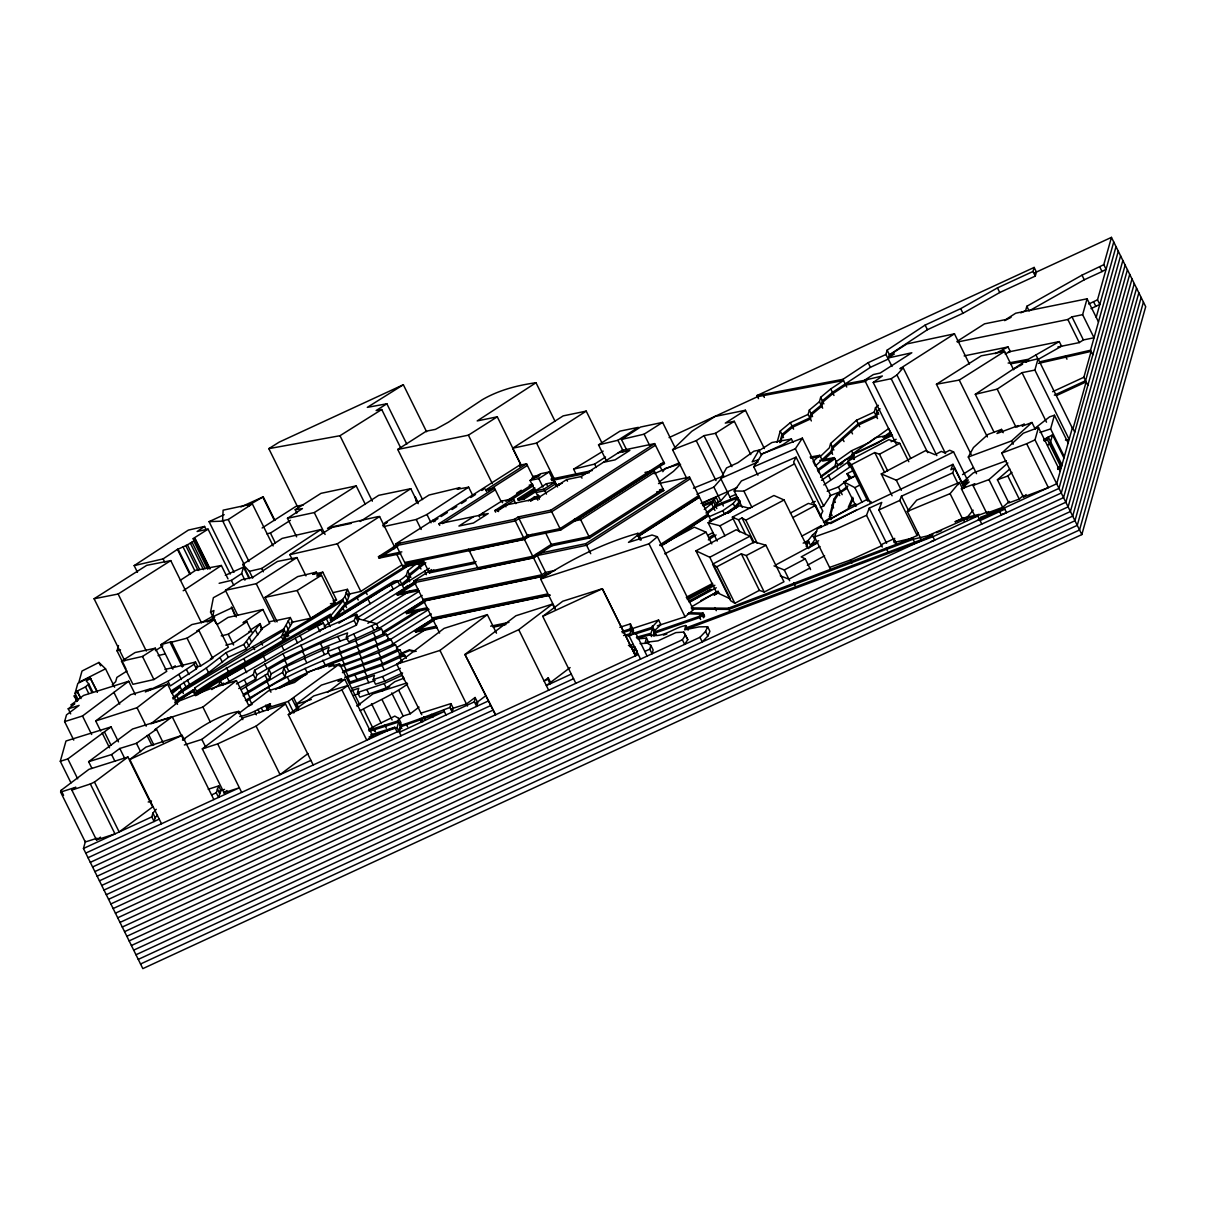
<?xml version="1.0" encoding="UTF-8"?>
<svg xmlns="http://www.w3.org/2000/svg" width="1206" height="1206" viewBox="0 0 1206 1206"><rect width="100%" height="100%" fill="white"/><g stroke="black" fill="none" stroke-linecap="round" stroke-linejoin="round"><path stroke-width="1.5" d="M244.215 564.468L222.597 520.736L223.11 510.183L252.34 503.897L273.129 545.941M640.175 540.092L637.718 535.102L637.974 533.293C603.347 543.032 570.649 559.448 540.635 579.046L555.408 608.909M235.321 616.402L231.431 607.055L236.316 616.959M830.949 519.756L829.427 516.681L833.843 499.314L838.185 492.545L839.708 495.621M215.995 623.412L210.537 612.105L213.372 597.694L224.813 591.498M73.762 740.107L64.611 721.61L66.496 714.887L79.114 705.404L68.199 708.857L74.802 703.761L70.898 704.997L83.606 695.425L128.725 681.239L135.374 694.701M74.124 696.631L74.44 695.515L76.566 701.591M78.3 699.962L75.043 693.36L77.832 683.38L89.892 677.32L97.384 691.716M70.973 782.86L60.3 761.272L65.983 741.012L111.088 726.901L118.474 741.856M97.113 838.23L85.279 841.984L60.617 792.086L61.099 790.337L88.943 769.338L127.942 757.021L152.604 806.935L119.168 831.974L94.49 782.076L127.942 757.021M126.042 669.013L117.027 650.788L118.505 645.557M1034.477 272.948L1111.45 237.371L1145.7 306.686L1081.827 534.59L142.836 968.629L83.455 848.481L85.49 841.23M157.413 815.181L155.167 817.713L154.112 821.497L151.82 816.884L152.891 813.1L156.252 809.286M174.764 702.812L193.066 691.098L193.473 689.666L174.976 701.018M173.136 699.103L182.453 691.52L284.284 630.12L281.45 636.632C252.989 654.662 222.567 668.742 194.844 687.933L194.045 690.812L175.548 702.163M219.13 583.297L231.356 580.388L241.667 573.574L243.476 567.121L225.326 575.337M220.276 680.44L222.552 685.068C257.044 666.39 290.887 645.768 325.635 627.633L323.344 623.005C288.611 641.155 254.752 661.777 220.276 680.44L219.055 684.752L211.759 689.576M216.251 792.779L218.678 785.905L220.954 790.533L218.542 797.407L216.251 792.779L211.578 794.935M236.466 683.938L253.335 674.591L254.541 670.28L282.928 653.712L354.142 620.487L356.69 614.351L358.981 618.98L376.362 623.608L378.654 628.236L348.655 641.894L346.363 637.265L347.569 632.954C320.283 642.557 293.721 654.541 268.863 669.345L267.642 673.657L269.933 678.269L243.567 694.219M238.758 688.551L255.627 679.204L256.833 674.893L285.219 658.34L356.433 625.1L358.981 618.98M269.933 678.269L271.139 673.958L268.863 669.345M193.066 691.098L195.357 695.711L196.563 691.4C224.286 672.209 254.707 658.129 283.169 640.1L284.375 635.788L292.606 622.13L290.314 617.517L276.476 620.487M245.391 700.445L284.933 677.018L282.641 672.39L283.847 668.079L286.485 666.556L329.027 647.2L327.821 651.511L330.112 656.139L357.896 645.406L383.794 633.617L381.518 628.989L376.498 627.663M284.933 677.018L286.139 672.707L283.847 668.079M332.901 592.659L347.434 589.327L349.725 593.94L347.238 601.131L332.343 619.281L331.68 621.678L329.389 617.05L330.067 614.668L332.766 618.829M282.762 635.456L342.549 599.503L344.946 596.518L347.434 589.327M389.674 686.711L359.84 697.158L357.549 692.53L358.755 688.219L351.157 690.857M402.608 672.963L384.82 681.179L375.518 684.224L373.227 679.611L374.448 675.3L349.589 683.696M408.849 565.493L345.413 605.276L333.338 619.974L376.92 593.201C386.146 585.573 397.965 583.508 406.422 575.202L407.643 570.875L416.296 563.654M401.869 728.605L398.07 720.902L398.764 718.384L394.784 716.093C386.372 720.615 377.463 724.218 369.307 729.223M401.07 735.735L397.075 727.64L398.643 722.062L369.277 731.364M449.913 707.485L450.969 703.686L453.26 708.314L452.19 712.098L449.913 707.485C433.271 713.681 417.216 720.103 400.347 725.53M475.074 697.505L477.742 702.676L476.687 706.46L474.395 701.832L475.074 697.505L466.451 704.018L450.893 708.962M547.871 679.219L548.278 677.802L550.554 682.415L550.162 683.847L547.871 679.219L544.087 680.983L548.278 677.802M628.763 634.944L629.019 634.055L623.577 635.547M653.366 634.929L654.572 630.617L660.903 624.663L658.612 620.05L651.918 627.346L632.773 633.452L630.482 628.823L630.406 623.864L619.809 627.301M632.773 633.452L633.467 630.934L630.406 623.864M634.899 647.064L637.19 651.677L636.12 655.461L633.843 650.848L634.899 647.064L629.487 646.506M637.853 638.939L646.461 638.034L645.255 642.361L658.069 640.823L675.857 632.607L683.742 632.08L687.797 639.632L684.646 644.381L682.37 639.768L685.521 635.019M650.848 645.361L653.139 649.974L652.084 653.773L649.793 649.145L650.848 645.361L647.381 643.205L640.054 643.597M653.938 636.09L654.768 633.12L699.706 617.562L703.671 614.306L687.586 613.779M636.406 637.265L650.019 633.527L649.627 634.748C662.953 638.652 673.445 627.648 685.822 625.522L684.616 629.834L699.118 626.894L707.636 626.713L709.912 631.341L707.847 636.044L702.239 641.939L699.962 637.311L705.555 631.431L707.636 626.713M777.071 442.361L780.252 431.039L790.352 422.613L808.126 414.397L809.347 410.07L819.447 401.658L820.653 397.332L830.753 388.905L843.507 380.493L757.534 396.699L669.074 437.597M779.694 442.587L781.97 434.507L792.071 426.08L809.844 417.864L811.05 413.537L821.15 405.11L822.356 400.799L832.457 392.372L870.446 367.302L888.219 359.087L889.425 354.775L927.414 329.705L962.976 313.274L999.744 292.515L1035.291 276.084L1036.421 272.043L1034.145 267.43L756.976 395.553L758.499 398.628M780.719 442.135L782.543 435.652L792.628 427.226L810.417 419.01L811.623 414.698L821.723 406.271L822.929 401.96L833.029 393.533L845.783 385.106L865.908 381.337M878.375 405.306L875.481 407.718L874.275 412.03L856.501 420.246L830.602 443.491L829.396 447.803L820.366 456.471L810.703 458.235M822.07 459.923L819.794 455.31L813.115 461.431L815.392 466.044L831.1 451.27L832.321 446.959L858.205 423.713L875.993 415.497L877.199 411.186L880.094 408.774M891.943 435.095L888.701 428.552L869.3 442.542L851.526 450.758L836.15 461.627L834.944 465.938L821.226 476.038M837.054 467.973L837.853 465.094L853.245 454.225L851.526 450.758M820.804 527.489L821.316 525.65L801.93 536.052M892.003 366.443L885.943 354.474L887.149 350.147L925.123 325.092L960.685 308.646L997.452 287.902L1033.014 271.456L1034.145 267.43M877.772 412.331L876.566 416.658L858.778 424.874L832.879 448.104L831.673 452.431L822.643 461.084L834.869 458.762L818.03 470.807M893.947 540.454L894.641 540.137L893.993 542.489L912.505 538.132L914.027 541.208M1111.45 237.371L1103.792 264.672L1081.993 275.164L1026.834 306.294L1025.628 310.605L1020.773 312.851M1065.471 440.13L1069.149 439.391L1034.884 370.076L1038.065 358.74L1023.547 362.282L975.307 394.302L994.076 432.261M1081.827 534.59L1035.004 439.858L1038.472 427.497L1023.321 433.21L1001.719 453.124L1023.427 497.023L1048.376 487.616L1026.683 443.718L1001.719 453.124M1057.783 468.621L1061.235 467.611L1047.532 439.889L1048.3 437.145L1062.004 464.868L1057.541 468.064M1064.31 456.652L1050.607 428.914L1054.436 415.241L1049.597 416.854L1035.11 428.19M1057.903 346.951L1079.264 342.594L1083.395 339.941L1094.038 337.77L1082.626 314.676L1087.073 298.802L1015.708 313.213L1005.804 319.545L984.533 323.841L957.006 341.434M1047.562 445.331L1050.125 443.386L1052.521 434.838L1063.948 457.948M1091.023 308.63L1099.812 304.44L1097.52 299.812L1113.726 241.999M1096.209 317.284L1116.017 246.612M1092.832 354.85L1090.556 350.222L1118.294 251.24M1087.872 385.347L1083.877 377.252L1091.129 351.383L1038.532 363.398M1120.585 255.853L1085.581 380.719L1054.345 395.161M1073.038 428.658L1086.154 381.88L1056.562 395.553M1122.861 260.481L1058.989 488.385L119.997 922.424M1125.153 265.094L1061.28 492.998L122.273 927.037M1127.429 269.722L1063.556 497.626L124.565 931.665M1129.72 274.335L1065.848 502.239L126.841 936.278M1131.997 278.963L1068.124 506.867L129.132 940.906M1134.288 283.576L1070.415 511.495L131.409 945.519M1136.565 288.204L1072.692 516.108L133.7 950.147M1138.856 292.817L1074.968 520.736L135.977 954.76M1141.132 297.445L1077.26 525.349L138.268 959.388M1143.424 302.058L1079.536 529.977L140.544 964.001M830.225 568.704L814.517 536.926L817.367 528.861L952.966 464.34L963.715 486.078M814.517 536.926L835.336 529.509L866.526 515.294L869.24 508.133L881.752 502.42L878.888 509.957L895.47 543.529M952.966 464.34L950.916 469.722L954.519 468.079L964.438 488.144M878.888 509.957L899.812 500.415L901.44 496.194L952.665 472.858L954.519 468.079M907.515 539.941L917.163 535.524L918.263 532.72M178.925 692.199L253.109 646.537L283.712 628.959L290.314 617.517M137.454 572.277L134.168 565.614L163.112 558.875L177.448 549.348C178.85 548.805 201.01 539.384 192.779 538.826L208.08 529.148L230.271 574.056M170.709 691.219L206.271 668.049L226.065 652.657L243.838 644.441L260.164 623.577L262.019 629.17L246.114 649.054L228.341 657.285L208.548 672.677L185.95 686.877L172.579 697.942M852.717 497.249L848.315 507.259L855.793 503.791M853.275 498.395L848.888 508.404L831.145 518.67L829.999 517.826L834.416 500.46L838.758 493.706L847.004 488.309M688.732 612.678L703.098 613.145L699.133 616.402L654.195 631.959M806.196 546.559L808.698 541.675L805.397 543.424M808.593 548.579L814.804 539.7L812.512 535.072L816.658 531.273M820.351 516.062L822.809 511.208L796.081 457.149L793.638 461.988L821.15 517.962M976.513 473.672L968.297 457.029L973.468 447.532L987.985 434.431L1001.553 429.396L1003.196 432.713M730.399 498.033L720.721 478.465L726.555 467.913L737.921 462.697L753.976 451.15L758.966 450.2L761.378 455.099M758.966 450.2L752.167 461.853L758.74 459.652M194.091 664.25L195.508 662.034L197.799 666.647L196.382 668.863L170.302 685.928L168.026 681.3L194.091 664.25L196.382 668.863M735.977 508.073L739.806 502.209M662.818 471.697L664.868 468.576L678.872 464.31M757.926 475.209L753.75 466.782L762.358 453.788L802.367 438.14L830.678 495.44L823.683 506.038L820.351 507.47M753.75 466.782L795.357 448.738L802.367 438.14M742.263 507.334L734.168 490.948L741.404 480.953L796.081 457.149M803.166 543.137L808.141 540.514L812.512 535.072M810.553 546.831L817.593 542.806M920.992 539.127L907.304 511.404L950.087 493.646L959.463 482.43L962.674 488.958M966.127 518.565L973.167 510.153M907.304 511.404L916.696 500.158L959.463 482.43M709.279 516.65L722.831 510.666L733.158 503.475L737.951 497.761L739.655 501.229L738.675 501.666L736.384 497.053L715.294 505.45M722.831 510.666L724.55 514.133L734.876 506.942L740.017 500.807M740.228 502.389L735.434 508.088L728.062 513.228M702.585 504.862L713.017 500.837L716.153 497.294L718.429 501.922L713.455 507.409L705.992 512.942M910.605 458.084L873.234 382.468L891.189 378.699L896.963 374.945L903.188 367.845L945.534 453.546M696.917 494.279L713.877 487.088L721.309 478.616M717.344 502.389L720.721 500.942L728.153 492.47M704.274 509.475L713.59 501.982L703.158 506.023M680.576 464.295L673.43 471.38L659.215 481.933M686.591 478.058L672.586 449.732L691.777 431.326L715.083 416.447L745.444 410.251L764.378 448.572M1023.427 497.023L1026.125 494.535M112.279 684.797L115.655 681.722L116.876 677.395L127.052 670.988M1001.553 429.396L996.97 433.527L1018.301 425.582L1016.884 426.879L1024.437 424.075L1022.145 426.155L1031.959 422.492L1035.245 429.14M968.297 457.029L1011.533 440.929L1031.959 422.492M80.289 697.761L77.033 691.159L85.475 686.907L88.777 683.953L86.214 680.847L90.857 678.511M975.096 516.5L961.393 488.777L969.142 481.963L963.88 483.877L968.343 479.973L963.006 481.948L965.493 487.149M1009.422 501.395L1002.668 507.334L986.704 513.183L973.001 485.46L988.965 479.611L1007.869 462.983M963.006 481.948L973.317 472.888L1006.332 460.782M1023.366 495.485L1019.251 499.088L1008.834 502.887L997.422 479.777L1009.769 468.998M997.422 479.777L1007.824 475.978L1011.94 472.39M973.001 485.46L974.87 483.832L961.393 488.777M986.704 513.183L988.573 511.555M540.635 579.046L648.994 543.8L657.36 536.745L693.435 609.754L685.083 616.809L657.315 625.839M407.839 585.438L403.98 588.664L399.985 580.568M267.973 710.334L266.345 707.048L270.506 703.656C260.149 707.651 251.104 714.404 239.783 716.5M100.671 731.032L95.696 720.947L137.032 707.711L167.559 684.134L177.523 704.304M236.436 680.606L210.613 688.686L179.754 700.776L150.931 723.796L202.91 707.048L236.436 680.606L248.677 705.389M334.484 666.858L332.856 663.556L328.786 666.767L339.579 663.933L359.931 705.088M637.718 535.102L628.477 542.383L652.039 535.012L657.36 536.745M60.3 761.272L67.838 758.921L111.088 726.901M827.195 491.279L838.381 486.968L849.913 478.089M847.878 486.033L840.657 491.596L829.487 495.907M161.514 823.758L129.781 759.524L145.956 747.087L182.121 735.328L213.854 799.563M821.497 480.335L847.321 462.546L849.612 467.174L823.788 484.963M357.082 706.007L372.956 693.872L406.95 682.898M360.172 710.741C375.955 701.756 392.839 694.882 407.628 683.968M399.111 719.153L403.151 716.047L410.296 713.756L419.04 707.078M238.607 713.575L268.471 690.842L294.55 682.46L308.947 671.652L332.856 663.556M327.489 692.41L344.795 679.264L372.669 735.901L366.79 740.228L341.886 689.862L347.78 685.536L313.726 695.937L288.309 714.63L313.198 764.996M1057.707 469.405L1061.551 466.481L1050.125 443.386M184.367 744.976L201.854 739.384L238.758 711.389L242.828 719.635M298.545 709.324L296.088 704.334L321.384 685.114L341.66 678.661L338.012 681.435L344.795 679.264M464.943 654.451L495.545 714.766L464.943 654.451L515.927 615.753L552.499 604.055L554.986 609.105M465.622 654.24L518.731 629.683L552.499 604.055M570.106 667.581L546.363 685.596L571.282 674.079M640.552 659.094L629.14 635.984L631.718 634.024L635.683 632.969L647.094 656.064M224.648 794.03L202.322 748.866L243.823 717.57L285.49 703.927L290.45 713.967M202.322 748.866L217.668 743.876L256.094 726.118L285.49 703.927M226.984 790.518L224.014 792.764L239.361 787.774L88.023 857.722M421.768 714.751L396.759 664.159L444.11 628.371L487.33 614.623L496.495 633.18M357.097 705.812L360.051 703.58M396.759 664.159L439.964 650.411L487.33 614.623M307.997 753.554L280.078 774.629L256.094 726.118M475.948 703.173L486.063 695.545M64.611 721.61L82.505 715.987L128.725 681.239M423.773 562.674L409.347 574.342L408.141 578.669L401.688 584.036L338.886 623.231M425.793 562.735L409.919 575.503L408.713 579.815L402.261 585.196L429.351 568.222M575.85 683.32L542.73 616.326L562.765 601.236L602.337 588.709L635.456 655.702L602.337 588.709M633.165 651.089L633.843 650.848M95.696 720.947L130.685 694.686L151.489 688.475L148.383 690.631L167.559 684.134M172.157 693.495L180.161 686.907L171.282 692.365M382.001 691.279L394.784 681.707L404.085 678.074M266.345 707.048L270.868 705.57L267.822 707.847L288.174 701.44L339.579 663.933M183.794 740.213L172.202 716.741L154.624 729.811L156.494 729.223L163.112 742.64M91.942 768.403L88.626 761.695L111.6 754.564L119.801 748.474L136.459 743.318L156.494 729.223M88.626 761.695L132.57 729.012L172.202 716.741M708.058 512.987L715.867 506.61L737.951 497.761M882.958 437.401L890.42 432.019M885.023 437.476L890.993 433.18M835.818 460.677L834.296 457.602L817.472 469.662L818.995 472.737M1052.521 434.838L1043.612 439.677M1043.838 440.341L1048.3 437.145M873.234 382.468L882.37 375.986L864.657 380.161L896.224 444.019M851.949 454.345L875.586 437.642L889.772 435.125L877.878 442.919L857.541 452.702L851.949 454.345L854.391 459.29M839.964 465.154L843.039 462.983M849.19 458.642L853.803 455.386M71.832 790.066L90.344 783.99L115.007 833.904L96.495 839.964L71.832 790.066L75.827 787.247L60.617 792.086M96.495 839.964L100.49 837.16M820.577 477.32L846.341 459.26L854.964 457.617M182.302 666.993L170.212 642.527L171.373 641.728L183.463 666.194M576.121 474.199L573.619 469.149L603.151 451.119M206.211 529.766L204.568 526.434L197.106 531.499L208.08 529.148M221.241 635.864L228.296 634.22L246.853 621.738L252.175 632.517M382.664 525.409L387.307 522.304L384.85 522.846L429.08 495.018L459.968 487.601L457.195 489.304L468.637 487.164L472.752 495.485M183.191 590.744L221.361 565.478L227.994 578.88M260.571 629.442L269.737 623.366L262.893 609.497L243.024 622.658L246.853 621.738M250.381 630.06L260.164 623.577M975.307 394.302L997.196 389.116L1022.04 372.669L1034.884 370.076M249.491 577.855L242.828 564.393L282.129 538.404L320.886 529.555L322.545 532.931M756.976 395.553L842.934 379.332L868.154 362.689L885.943 354.474M823.517 522.168L830.572 517.525L829.427 516.681M242.828 564.393L249.386 571.327L261.717 568.433L320.886 529.555M383.237 526.675L416.236 519.485L426.954 514.48L468.637 487.164M793.051 442.331L791.422 439.044L782.98 444.562L761.86 454.044M207.191 622.01L214.668 617.125M217.155 624.512L228.009 617.442L262.893 609.497M134.168 565.614L188.392 530.082L204.568 526.434M180.207 580.357L195.613 570.317L221.361 565.478M155.423 650.667L162.885 645.813M360.217 521.505L410.794 488.686L418.196 503.656M212.663 658.28L210.447 658.868L228.341 647.23L214.638 619.507L196.744 631.145L198.96 630.557L212.663 658.28L200.769 665.878L195.719 667.189M627.18 450.984L621.482 439.451L640.492 427.06L662.607 422.386L675.631 448.768M222.597 520.736L228.236 519.515L252.34 503.897M296.631 536.836L287.48 518.309L302.45 508.585L295.214 509.716L296.872 513.078M555.001 421.18L535.992 382.724L477.199 420.924L497.279 416.809L521.233 465.275M237.763 615.271L225.432 590.322L241.833 579.694L252.521 577.433L277.501 561.438L296.902 557.579L305.947 575.88M292.274 559.599L289.847 554.67L333.158 526.63L377.795 516.665L379.604 516.545L395.01 547.735M172.895 669.194L160.805 644.743L191.875 624.572L214.638 619.507M175.322 665.818L172.217 667.838L195.508 662.034M573.619 469.149L594.603 464.099L605.518 457.029M864.657 380.161L873.34 374.553L880.244 373.016L911.826 352.77L887.857 358.046L894.37 353.991L889.425 355.107L906.897 343.921L954.459 333.821L969.413 364.061M241.275 689.606L267.642 673.657M243.115 695.817L282.641 672.39M246.567 701.289C289.108 670.913 339.142 655.175 386.478 634.326L388.754 638.954C351.474 656.803 310.831 667.34 275.601 689.515M289.847 554.67L337.288 543.816L379.604 516.545M520.856 464.868L512.64 448.24L536.58 443.084L586.222 411.11L601.839 442.723M348.037 594.332L360.82 591.407L401.568 565.147M225.432 590.322L256.245 583.689L296.902 557.579M121.52 661.205L142.489 656.456L155.348 648.21L166.775 671.32L153.916 679.551L132.931 684.299L121.52 661.205L135.132 652.521L155.348 648.21M495.636 512.173L494.837 510.545L497.746 509.942L505.148 505.193L537.062 498.56L566.699 479.566L581.202 476.551L621.964 450.411L654.662 443.612L664.476 463.481L560.715 530.007L528.032 536.806L524.324 539.172L405.397 563.895L395.583 544.027L519.379 465.305L526.57 463.813L534.047 478.918M400.739 553.629L379.136 558.122L378.458 556.735L400.377 542.67M434.823 520.585L437.959 518.58M441.079 516.575L447.351 512.565M452.039 509.55L456.742 506.535M461.446 503.52L466.134 500.505M470.837 497.505L475.526 494.49M481.797 490.48L484.933 488.46M379.136 558.122L397.92 546.077M486.606 491.566L485.807 489.953L526.57 463.813M488.174 490.556L527.369 465.426M439.723 525.394L438.924 523.781L494.505 488.144L501.153 501.56M442.512 523.615L495.319 489.757M473.732 516.545L458.913 526.042L473.415 523.027L488.234 513.53L438.924 523.781M539.414 499.269L530.052 480.425L540.439 473.777L549.137 471.968L555.785 485.415M515.836 503.656L513.364 498.666L501.771 501.078L478.842 515.475L479.641 517.103M530.052 480.425L538.765 478.616L549.137 471.968M516.56 493.269L521.309 490.239M505.917 501.395L532.57 484.315M511.314 499.766L533.263 485.701M494.837 510.545L513.364 498.666M497.189 511.178L514.163 500.294M517.66 498.892L523.464 497.686L534.59 490.556L535.268 491.942L524.158 499.073L518.354 500.279L517.66 498.892L534.831 487.887M518.354 500.279L535.509 489.274M555.107 481.963L546.393 483.772L535.283 490.902L543.981 489.093L555.107 481.963L557.564 486.968M528.334 500.852L534.258 497.053L539.278 496.013M555.906 483.591L544.78 490.721L536.082 492.53M530.504 501.289L534.951 498.44L539.956 497.4M555.634 485.867L562.222 483.214M439.587 633.075L413.854 580.99L431.642 569.594M419.01 590.593L397.407 595.086L396.729 593.699L415.512 581.654M422.839 559.69L429.366 572.88L433.813 570.031M395.583 544.027L514.495 519.304L518.203 516.937L550.901 510.138L654.662 443.612M397.407 595.086L416.191 583.041M655.461 445.24L551.7 511.751L519.002 518.55L515.294 520.932L396.382 545.64M428.145 609.075L406.543 613.568L405.864 612.181L424.648 600.136M528.273 534.831L523.63 537.801L404.719 562.509M406.543 613.568L425.326 601.523M532.148 534.454L524.429 539.414L469.33 550.871M663.782 462.094L560.036 528.62L527.339 535.419M574.478 519.198L579.875 518.083L653.984 470.566L663.797 490.435L589.689 537.951L551.986 545.79L533.459 557.669L478.345 569.111L468.531 549.243M654.783 472.179L580.674 519.696L573.483 521.188M437.281 627.557L415.678 632.05L415 630.663L433.783 618.618M415.678 632.05L434.462 620.005M550.057 573.242L546.408 573.996L536.474 553.901L585.784 543.65L689.546 477.124L711.118 520.766M690.345 478.752L586.583 545.263L537.273 555.514L533.565 557.896L414.653 582.604M423.788 601.101L542.7 576.378L546.408 573.996M637.371 534.921L698.681 495.606M638.049 536.308L699.359 496.993M638.17 536.534L699.48 497.234M659.727 544.931L707.816 514.088M661.34 545.715L708.495 515.475M663.632 544.554L708.615 515.716M709.188 537.544L713.846 534.575M708.329 539.926L716.078 534.951M262.124 527.987L295.983 506.369L303.279 504.907M422.537 499.585L397.739 449.446L426.321 431.16L435.472 429.366L448.391 422.221L482.37 399.668C498.802 390.186 516.907 385.407 535.992 382.724M266.782 533.791L270.43 533.067L290.435 520.299M170.212 642.527L187.066 638.155L198.96 630.557M512.64 448.24L563.172 415.889L586.222 411.11M598.538 444.863L620.035 431.115L638.321 427.361L617.894 440.28L598.538 444.863L606.678 461.355M672.586 449.732L696.239 440.627L704.003 435.652L715.46 433.316L734.303 421.286L750.78 454.602M745.444 410.251L725.288 423.11L734.303 421.286M954.459 333.821L899.917 368.689L903.188 367.845M957.323 342.037L1067.853 319.484L1071.968 316.846L1082.626 314.676M962.524 474.606L973.438 467.642M287.48 518.309L314.269 512.565L356.207 485.897L365.358 504.425M397.739 449.446L468.395 435.17L497.279 416.809M277.139 621.844L265.049 597.377L297.686 576.604L316.319 572.141L317.932 575.398M344.841 604.116L405.126 566.353M621.482 439.451L644.094 434.175L662.607 422.386M124.776 660.828L94.098 598.764L146.755 565.328L170.755 560.609L201.432 622.673M94.098 598.764L118.128 594.015L170.755 560.609M295.214 509.716L320.992 493.344L356.207 485.897M757.911 451.406L771.946 442.512L791.422 439.044M971.177 454.496L936.444 384.247L981.232 355.83L1004.568 351.413L1013.658 369.82M936.444 384.247L959.252 380.071L1004.568 351.413M333.459 601.839L336.504 599.91L322.801 572.187L316.711 576.031L321.459 575.247L335.162 602.985L310.816 618.226L291.219 622.432M297.852 507.394L268.817 448.647L279.174 442.135L403.347 384.744L426.577 431.748M403.347 384.744L367.317 407.357L386.87 403.784L406.784 444.079M386.87 403.784L376.136 410.537L381.729 409.512L400.814 448.119M268.817 448.647L339.986 435.713L381.729 409.512M265.049 597.377L297.113 590.503L321.459 575.247M323.344 623.005L308.163 629.517L329.389 617.05M399.774 585.227L397.498 580.614L324.143 626.185M356.961 618L415.919 581.217M363.986 619.658L409.723 591.121M367.845 623.291L418.316 591.799M376.438 623.984L422.175 595.447M378.714 628.597L424.467 600.06M382.573 632.245L417.276 610.583M383.146 633.391L421 609.769M386.433 635.879L429.035 609.301M390.307 639.512L431.311 613.929M392.583 644.14L433.602 618.542M396.442 647.773L426.411 629.065M316.319 572.141L312.656 574.418L322.801 572.187M220.608 684.993L223.698 683.078M758.107 461.883L720.721 478.465M330.489 614.201L264.943 651.933L195.749 694.279L193.473 689.666M330.293 620.321L393.714 581.217L397.498 580.614M1035.879 354.775L1038.155 359.403L1061.551 346.197L1059.26 341.584L1028.356 359.267L1008.141 363.066M1019.447 366.066L1022.598 364.182M1025.763 362.313L1028.914 360.428L1010.553 363.88M716.258 587.789L689.561 602.126M717.977 591.257L691.535 606.814M718.55 592.417L713.997 595.131L718.866 592.568M279.566 688.325L306.987 674.169M271.139 673.958C295.515 659.456 321.52 647.667 348.233 638.155M286.139 672.707L327.866 653.094M274.908 520.419L263.24 496.827L247.954 505.646L249.491 505.691M689.244 602.186L711.148 589.357L688.988 600.98M201.688 622.522L212.407 616.462M1004.643 320.63L1011.08 317.329M1103.792 264.672L1106.083 269.285L1102.043 271.561L1084.269 279.777L1029.11 310.907L1026.834 306.294M995.206 353.659L1008.035 346.951L1010.327 351.564L1005.156 353.961M707.997 535.223L712.852 532.585M820.035 546.574L801.206 556.886L805.261 558.845L810.583 569.624M807.342 565.267L824.603 555.815M734.168 490.948L743.906 491.144L794.437 463.888M660.164 545.64L694.324 527.143L706.038 532.178L711.811 543.876M717.193 541.072L708.133 522.741L719.997 525.786L734.213 518.158M708.133 522.741L739.685 505.796L749.891 508.389M899.751 443.356L888.867 439.677L847.984 461.129L851.451 464.702L874.772 452.536L879.445 454.225L899.751 443.356L908.811 461.687M790.412 513.047L808.367 503.415L815.633 505.314L825.432 525.123M792.839 517.54L815.633 505.314M775.609 564.996L817.638 542.489M712.61 564.182L754.338 541.916L765.916 545.248L783.96 581.759L764.257 592.056L759.388 590.367L741.343 553.856L716.801 566.79L712.61 564.182L730.64 600.694L734.846 603.286L759.388 590.367M773.996 565.87L784.307 569.956L805.261 558.845M809.829 568.086L788.875 579.197L780.282 575.79M827.12 524.685L825.507 521.429L866.963 499.48L871.425 502.103M818.663 540.77L810.417 545.127L808.141 540.514M784.081 499.977L773.935 495.5L732.359 517.148L738.479 519.786L742.007 517.962L745.836 520.163L784.081 499.977L807.628 547.614M856.501 509.957L830.678 523.555L825.507 521.429M664.777 553.856L706.038 532.178M892.093 495.787L881.285 473.928L925.484 450.682L935.042 454.692L941.313 451.391L944.72 452.838L949.68 450.245L953.584 451.903L966.895 478.827M953.584 451.903L896.329 480.199L881.285 473.928M686.244 597.287L712.656 583.418M686.832 598.553L712.701 584.97M687.405 599.714L714.887 585.287M700.776 600.618L718.294 591.407M695.937 550.825L709.761 557.247L730.323 598.839L716.5 592.417L695.937 550.825L736.142 529.781L750.011 536.173L753.298 542.836M709.761 557.247L750.011 536.173M741.343 553.856L746.228 555.544L765.916 545.248M855.989 506.324L843.899 481.857L855.25 475.963M843.899 481.857L854.858 487.646L859.712 485.114M849.431 478.692L846.974 473.732L853.471 470.43M856.245 475.149L851.526 477.561L846.974 473.732M105.54 668.802L98.952 662.441L82.008 671.033L78.842 682.34L105.54 668.802L114.615 687.194M75.043 693.36L77.727 692.003L80.998 698.606M145.338 691.958L168.026 681.3M1088.732 304.018L1097.52 299.812M892.515 435.291L853.727 453.848L853.984 459.486M891.098 441.713L896.164 439.285M346.363 637.265L376.362 623.608M210.537 612.105L213.914 610.522L212.738 616.809L231.235 608.156M234.054 572.217L209.075 521.655L224.165 514.676M240.929 506.927L263.24 496.827M390.201 590.714L393.292 589.282L391 584.654M327.821 651.511L355.619 640.793L381.518 628.989M318.309 668.938L359.252 653.351L391 639.542L393.277 644.17L361.544 657.963L339.157 666.014M129.781 759.524L182.121 735.328M248.843 705.917L252.084 704.425L249.793 699.797M90.344 783.99L94.49 782.076M341.102 666.451L378.503 652.627L395.523 644.758L397.799 649.386L380.795 657.255L343.378 671.079M342.429 672.631L380.282 659.049L400.06 649.989L402.337 654.602L382.573 663.662L344.72 677.259M1013.01 369.262L1017.864 367.016M400.513 662.622L384.352 670.084L350.072 681.978L347.78 677.365L382.076 665.471L404.824 655.265L406.347 658.34M288.309 714.63L341.886 689.862M373.227 679.611L382.543 676.566L400.317 668.35M357.549 692.53L384.156 683.576L401.93 675.36L404.221 679.988M542.73 616.326L602.111 588.875M1052.642 391.694L1083.877 377.252M83.455 848.481L151.82 816.884M85.747 853.109L159.237 819.13M90.314 862.35L310.907 760.383M92.591 866.963L394.829 727.263L397.121 731.876M397.075 727.64L371.297 735.992M94.882 871.591L398.779 731.107L401.055 723.012L398.764 718.384M1026.683 443.718L1035.004 439.858M97.158 876.204L474.395 701.832M99.435 880.832L488.008 701.123M629.14 635.984L635.683 632.969M101.726 885.445L490.299 705.751M104.002 890.073L492.576 710.364M106.294 894.686L573.559 678.707M108.57 899.314L638.275 654.466M644.818 651.451L649.793 649.145M894.746 538.389L882.219 544.177L881.601 545.79L850.411 560.006L829.592 567.423M110.862 903.942L682.37 639.768M113.138 908.555L699.962 637.311M979.257 514.344L962.69 518.248L954.971 521.806L966.202 517.419L967.725 520.495M115.429 913.183L932.359 535.57L934.635 540.182L931.198 541.479M981.79 524.067L977.795 515.987L932.916 536.715L686.395 629.155M117.706 917.796L979.513 519.439M980.327 517.404L1004.236 508.012L1056.712 483.757L1072.481 427.497L1074.757 432.125M980.086 520.6L1004.809 509.173L979.197 519.228M736.384 497.053L737.379 496.601M701.138 503.354L737.243 487.435M709.294 520.856L731.364 511.133M400.709 653.546L409.181 649.853L416.236 651.315M401.055 654.24L409.527 650.547L414.819 651.632M654.134 473.717L679.144 462.908M320.57 629.803L356.644 614.336M701.379 503.565L716.153 497.294M729.856 496.947L735.871 494.415M927.851 536.278L932.977 534.152M936.399 532.735L941.539 530.595M693.435 488.174L723.781 475.797M691.204 607.93L728.334 608.216L912.505 538.132M811.819 502.721L815.256 501.41M932.359 535.57L685.822 627.994M351.866 688.309L375.156 680.486M978.473 515.264L986.885 512.173M353.448 695.47L359.524 693.36M1039.904 432.472L1050.607 428.914M631.748 628.778L658.612 620.05M184.895 739.203L182.468 739.987C199.849 727.821 217.11 715.369 238.758 711.389M368.704 730.203L398.07 720.902M208.216 789.252L218.678 785.905M219.296 791.061L224.542 789.387M296.088 704.334L311.314 699.465M621.753 631.612L630.482 628.823M622.326 632.758L631.055 629.984L629.592 635.2L625.959 636.195M635.08 634.055L652.491 628.492L650.592 634.688L636.979 638.426M420.954 713.138L450.938 703.595M370.739 734.846L394.829 727.263M663.39 635.11L666.812 634.039M148.187 802.02L151.519 800.995M369.096 736.987L372.669 735.901M1044.079 440.899L1047.532 439.889M160.805 644.743L171.373 641.728M117.027 650.788L120.51 649.853M248.873 631.597L251.421 630.979L232.864 643.461L225.808 645.104M158.076 655.612L165.237 653.923M164.936 669.466L172.081 667.777M977.795 515.987L966.775 518.58L927.7 535.841L913.063 539.293L728.906 609.377L691.777 609.09M978.232 519.741L981.548 518.972M1039.798 361.83L1090.556 350.222M333.127 600.663L336.504 599.91M269.074 621.829L274.516 620.668M351.127 523.419L327.519 528.364L378.699 495.334L410.794 488.686M618.256 452.793L629.864 450.381L615.045 459.878L603.437 462.29M532.826 476.476L540.032 474.983M531.71 478.239L538.916 476.732M485.807 489.953L494.505 488.144M550.916 479.144L592.312 470.536M529.193 485.174L532.796 484.435M551.594 480.531L589.402 472.662M660.843 464.235L664.476 463.481M644.999 472.42L653.984 470.566M658.491 483.576L689.546 477.124M659.531 489.787L663.119 489.048L589.01 536.564L551.293 544.403L532.766 556.283L413.854 580.99M656.622 491.927L663.797 490.435M396.804 546.499L393.277 547.222L394.076 548.851M378.458 556.735L401.854 551.866M402.412 565.704L423.592 561.303M424.286 562.689L403.09 567.091L396.578 553.901M428.673 571.493L476.084 561.634M429.366 572.88L474.938 563.398M396.729 593.699L418.331 589.206M554.745 570.483L545.609 572.383L541.901 574.765L422.989 599.472M549.951 573.016L542.594 576.151L423.668 600.859M405.864 612.181L427.467 607.688M432.125 617.954L547.373 594M432.803 619.341L549.891 595.01M432.924 619.582L550.011 595.236M415 630.663L436.602 626.17M490.661 626.17L508.947 622.371M493.164 627.18L505.977 624.527M964.152 355.906L1008.035 346.951M1008.291 351.986L1059.26 341.584M819.794 455.31L810.13 457.089M819.763 460.375L834.296 457.602M845.21 383.96L867.159 379.845M628.447 645.391L633.331 644.532M330.414 603.754L335.162 602.985M209.075 521.655L223.954 521.082M382.875 633.376L386.478 634.326M387.669 638.667L391 639.542M392.101 643.853L395.523 644.758M396.533 649.054L400.06 649.989M401.191 654.3L404.824 655.265M399.276 654.798L406.256 656.652M637.19 651.677L633.813 646.612M77.033 691.159L77.727 692.003M687.797 639.632L683.742 632.08M1099.766 266.948L1102.043 271.561M1081.993 275.164L1084.269 279.777M1093.586 301.771L1095.862 306.384M1087.073 298.802L1098.485 321.912M1071.968 316.846L1083.395 339.941M1067.853 319.484L1079.264 342.594M1033.014 271.456L1035.291 276.084M1065.441 356.087L1066.963 359.177M1038.065 358.74L1072.315 428.055M997.452 287.902L999.744 292.515M1054.436 415.241L1068.139 442.964M1022.04 372.669L1046.507 422.175M1002.864 349.333L1004.387 352.423M1038.472 427.497L1060.18 471.38M960.685 308.646L962.976 313.274M997.196 389.116L1015.965 427.075M1011.533 440.929L1013.176 444.26M1007.824 475.978L1019.251 499.088M959.252 380.071L987.367 436.949M925.123 325.092L927.414 329.705M1004.236 508.012L1006.528 512.64L1001.206 514.751L998.915 510.138M988.965 479.611L1002.668 507.334M952.665 472.858L958.453 484.556M887.149 350.147L889.425 354.775M896.963 374.945L936.821 455.597M962.69 518.248L964.212 521.324M950.087 493.646L962.991 519.741M891.189 378.699L927.731 452.642M868.154 362.689L870.446 367.302M875.481 407.718L878.722 414.261M874.275 412.03L877.516 418.572M896.329 480.199L901.319 490.284M901.44 496.194L908.887 511.254M842.934 379.332L846.733 387.036M879.445 454.225L887.676 470.898M899.812 500.415L917.163 535.524M874.772 452.536L884.661 472.541M856.501 420.246L859.727 426.788M830.753 388.905L833.979 395.462M850.999 430.798L852.521 433.889M894.641 540.137L896.164 543.213M842.497 438.487L844.019 441.577M820.653 397.332L823.879 403.889M851.451 464.702L870.385 503.023M819.447 401.658L822.673 408.201M847.984 461.129L867.747 501.108M869.24 508.133L886.591 543.258M886.154 548.217L887.676 551.293M854.858 487.646L862.109 502.314M866.526 515.294L882.234 547.072M830.602 443.491L833.843 450.034M831.1 451.27L832.622 454.345M836.15 461.627L837.853 465.094M809.347 410.07L812.573 416.628M808.126 414.397L811.367 420.939M838.381 486.968L842.18 494.671M828.341 475.089L830.617 479.702M833.843 499.314L835.366 502.389M832.08 504.847L833.602 507.922M790.352 422.613L793.593 429.155M830.587 512.535L832.11 515.61M829.788 515.188L831.311 518.263M795.357 448.738L823.683 506.038M850.411 560.006L851.933 563.096M762.825 394.362L764.348 397.437M780.252 431.039L783.493 437.582M793.669 582.815L795.191 585.905M784.307 569.956L789.628 580.734M715.46 433.316L731.921 466.647M743.906 491.144L752.001 507.515M745.836 520.163L757.202 543.167M704.003 435.652L722.952 473.988M742.007 517.962L754.187 542.61M733.158 503.475L734.876 506.942M738.479 519.786L745.79 534.575M696.239 440.627L716.002 480.606M732.359 517.148L739.67 531.936M713.877 487.088L720.721 500.942M721.836 502.932L723.359 506.007M746.228 555.544L764.257 592.056M714.329 499.435L716.62 504.063M713.017 500.837L716.816 508.54M711.736 503.942L714.962 510.485M719.997 525.786L724.942 535.796M716.801 566.79L734.846 603.286M644.094 434.175L649.793 445.723M659.576 465.501L662.019 470.446M728.334 608.216L729.856 611.291M714.781 607.598L716.304 610.688M617.894 440.28L622.778 450.17M703.098 613.145L704.621 616.236M621.964 450.411L622.763 452.024M702.45 613.085L704.304 616.914M701.998 614.698L703.52 617.789M699.133 616.402L700.656 619.492M705.555 631.431L707.847 636.044M648.994 543.8L685.083 616.809M685.822 625.522L688.113 630.135M637.974 533.293L641.26 539.941M594.603 464.099L596.261 467.461M581.202 476.551L582.001 478.164M652.295 625.989L654.572 630.617M654.662 631.808L656.185 634.899M651.918 627.346L655.717 635.049M650.019 633.527L651.542 636.602M646.461 638.034L648.738 642.662M566.699 479.566L567.498 481.179M579.875 518.083L589.689 537.951M631.19 626.321L633.467 630.934M558.589 483.968L559.283 485.355M536.58 443.084L554.654 479.687M585.784 543.65L590.744 553.705M546.393 483.772L547.192 485.4M538.765 478.616L542.911 487.028M543.981 489.093L546.454 494.083M550.901 510.138L560.715 530.007M537.966 494.671L538.66 496.058M537.062 498.56L537.861 500.189M519.379 465.305L520.178 466.933M534.258 497.053L534.951 498.44M545.459 532.585L551.986 545.79M523.464 497.686L524.158 499.073M518.203 516.937L528.032 536.806M514.495 519.304L542.7 576.378M505.148 505.193L505.947 506.822M501.771 501.078L502.57 502.706M468.395 435.17L492.35 483.651M497.746 509.942L498.545 511.57M483.244 512.957L484.043 514.585M482.551 513.108L483.35 514.721M518.731 629.683L548.655 690.224M434.145 519.952L434.944 521.58M432.637 520.268L433.436 521.881M426.954 514.48L431.055 522.801M417.713 501.907L415.256 496.962L416.085 501.364M416.236 519.485L421.165 529.464M424.663 571.222L426.366 574.689M417.728 562.463L420.969 569.006M407.643 570.875L410.869 577.433M339.986 435.713L372.353 501.183M406.422 575.202L409.663 581.744M439.964 650.411L467.476 706.068M443.748 710.334L446.024 714.947M431.311 714.374L432.833 717.449M398.07 650.833L400.347 655.446M399.849 657.255L402.126 661.868M365.659 591.498L367.182 594.588M367.951 599.035L370.242 603.663M423.638 716.65L425.16 719.741M337.288 543.816L360.82 591.407M421.12 718.369L422.839 721.836M419.884 719.349L421.407 722.439M371.719 625.763L374.011 630.376M356.69 596.97L358.212 600.045M314.269 512.565L325.092 534.469M373.332 632.773L375.624 637.401M374.991 639.632L377.282 644.26M376.754 646.13L379.031 650.758M398.885 690.646L410.296 713.756M378.503 652.627L380.795 657.255M380.282 659.049L382.573 663.662M346.167 592.206L348.444 596.819M382.076 665.471L384.352 670.084M355.363 616.16L357.639 620.788M344.946 596.518L347.238 601.131M391.739 692.953L403.151 716.047M382.543 676.566L384.82 681.179M406.06 723.675L407.583 726.766M354.142 620.487L356.433 625.1M342.549 599.503L346.544 607.583M384.156 683.576L386.433 688.204M342.414 607.115L343.936 610.206M353.855 634.296L356.147 638.924M355.619 640.793L357.896 645.406M357.368 647.29L359.659 651.903M359.252 653.351L361.544 657.963M382.302 700.173L392.101 719.967M338.208 612.829L339.73 615.904M361.137 659.411L363.413 664.024M363.021 665.471L365.297 670.084M364.815 671.817L367.091 676.43M366.609 678.164L368.9 682.777M384.835 725.183L386.357 728.258M330.067 614.668L332.343 619.281M366.941 689.757L369.232 694.385M371.508 703.656L381.292 723.464M337.786 636.406L340.077 641.019M354.835 674.923L357.112 679.551M326.419 618.904L330.233 626.607M338.283 647.411L340.559 652.024M262.727 496.857L274.38 520.449M340.182 653.426L342.459 658.039M342.067 659.426L344.358 664.054M343.966 665.426L346.258 670.039M345.881 671.395L348.157 676.008M373.92 728.53L375.443 731.62M363.745 709.595L374.388 731.153M317.766 627.105L320.042 631.718M270.43 533.067L275.3 542.911M297.113 590.503L310.816 618.226M320.374 643.341L322.65 647.954M322.153 649.763L324.429 654.376M322.816 660.134L325.107 664.747M299.977 635.321L302.269 639.949M300.807 645.135L303.098 649.763M288.113 620.864L290.405 625.492M261.717 568.433L263.375 571.795M302.585 651.557L304.877 656.17M295.244 638.275L297.535 642.888M304.364 657.979L306.656 662.591M286.304 625.462L288.581 630.09M287.254 632.864L288.777 635.939M305.043 668.35L307.319 672.963M283.712 628.959L287.525 636.662M228.236 519.515L249.009 561.559M284.375 635.788L285.897 638.863M256.245 583.689L275.149 621.949M249.386 571.327L252.702 578.066M281.45 636.632L283.169 640.1M243.476 567.121L249.19 578.669M281.631 645.602L283.907 650.215M282.928 653.712L285.219 658.34M241.667 573.574L244.939 580.176M284.706 660.134L286.998 664.747M286.485 666.556L288.777 671.169M287.179 676.837L289.47 681.45M259.727 624.557L262.019 629.17M293.842 698.063L298.711 707.952M291.958 698.711L297.656 710.244M231.356 580.388L233.798 585.347M255.551 630.241L257.843 634.869M261.024 642.059L262.546 645.15M288.174 701.44L293.872 712.972M263.24 655.989L265.516 660.617M264.642 663.737L266.933 668.35M249.069 636.994L251.345 641.622M253.109 646.537L254.632 649.627M265.019 675.149L267.31 679.762M266.858 681.36L269.149 685.988M246.808 641.788L249.099 646.416M195.251 538.976L210.055 568.915M268.697 687.586L270.973 692.199M194.92 538.66L209.723 568.599M194.995 539.579L208.97 567.86M194 538.6L198.93 548.579M194.513 540.213L208.487 568.493M193.714 540.876L207.688 569.157M243.838 644.441L246.114 649.054M191.95 542.022L205.095 568.644M254.541 670.28L256.833 674.893M190.277 543.032L203.437 569.654M253.335 674.591L255.627 679.204M187.382 544.72L199.714 569.669M244.155 659.245L245.873 662.712M265.757 705.178L268.199 710.108M185.754 545.564L198.086 570.513M228.296 634.22L233.632 644.999M244.381 668.049L246.657 672.662M183.086 547.027L194.588 570.317M261.431 708.193L263.059 711.495M244.547 680.199L246.838 684.812M257.933 709.354L259.561 712.64M178.141 549.227L190.473 574.177M246.13 687.36L248.406 691.973M177.448 549.348L189.779 574.297M247.954 693.571L250.245 698.199M226.065 652.657L228.341 657.285M254.722 711.555L256.35 714.841M226.381 667.461L229.622 674.003M220.185 657.858L222.477 662.486M226.592 676.265L228.884 680.893M163.112 558.875L164.755 562.192M206.271 668.049L208.548 672.677M187.066 638.155L200.769 665.878M209.105 683.47L210.628 686.546M186.689 669.933L188.965 674.546M194.844 687.933L198.086 694.475M202.91 707.048L210.251 721.912M187.412 680.094L189.704 684.722M217.668 743.876L241.652 792.387M183.674 682.249L185.95 686.877M179.121 674.923L181.397 679.536M179.588 685.747L183.402 693.45M201.854 739.384L205.94 747.614M176.483 695.003L178.006 698.093M217.306 788.995L219.598 793.608M118.128 594.015L146.318 651.059M142.489 656.456L153.916 679.551M137.032 707.711L146.167 726.193M148.851 734.906L153.825 744.976M146.996 735.479L151.971 745.534M98.952 662.441L100.595 665.787M113.907 692.38L119.726 704.153M136.459 743.318L140.605 751.7M89.892 677.32L97.234 692.169M152.891 813.1L155.167 817.713M88.777 683.953L92.862 692.214M88.656 685.792L91.912 692.395M119.801 748.474L124.776 758.529M85.475 686.907L88.731 693.51M104.485 732.012L111.058 745.293M102.133 732.841L109.52 747.795M111.6 754.564L114.917 761.272M74.44 695.515L77.425 701.153M82.505 715.987L91.656 734.484M68.229 708.691L70.687 713.892M67.838 758.921L77.697 778.85M61.099 790.337L63.571 795.327M197.136 692.561L196.322 695.44L265.516 653.094L331.062 615.361L343.122 600.648L286.576 634.748L283.742 641.26C255.28 659.29 224.844 673.37 197.136 692.561M400.92 726.69L399.352 732.268L444.321 711.48L400.92 726.69"/></g></svg>
